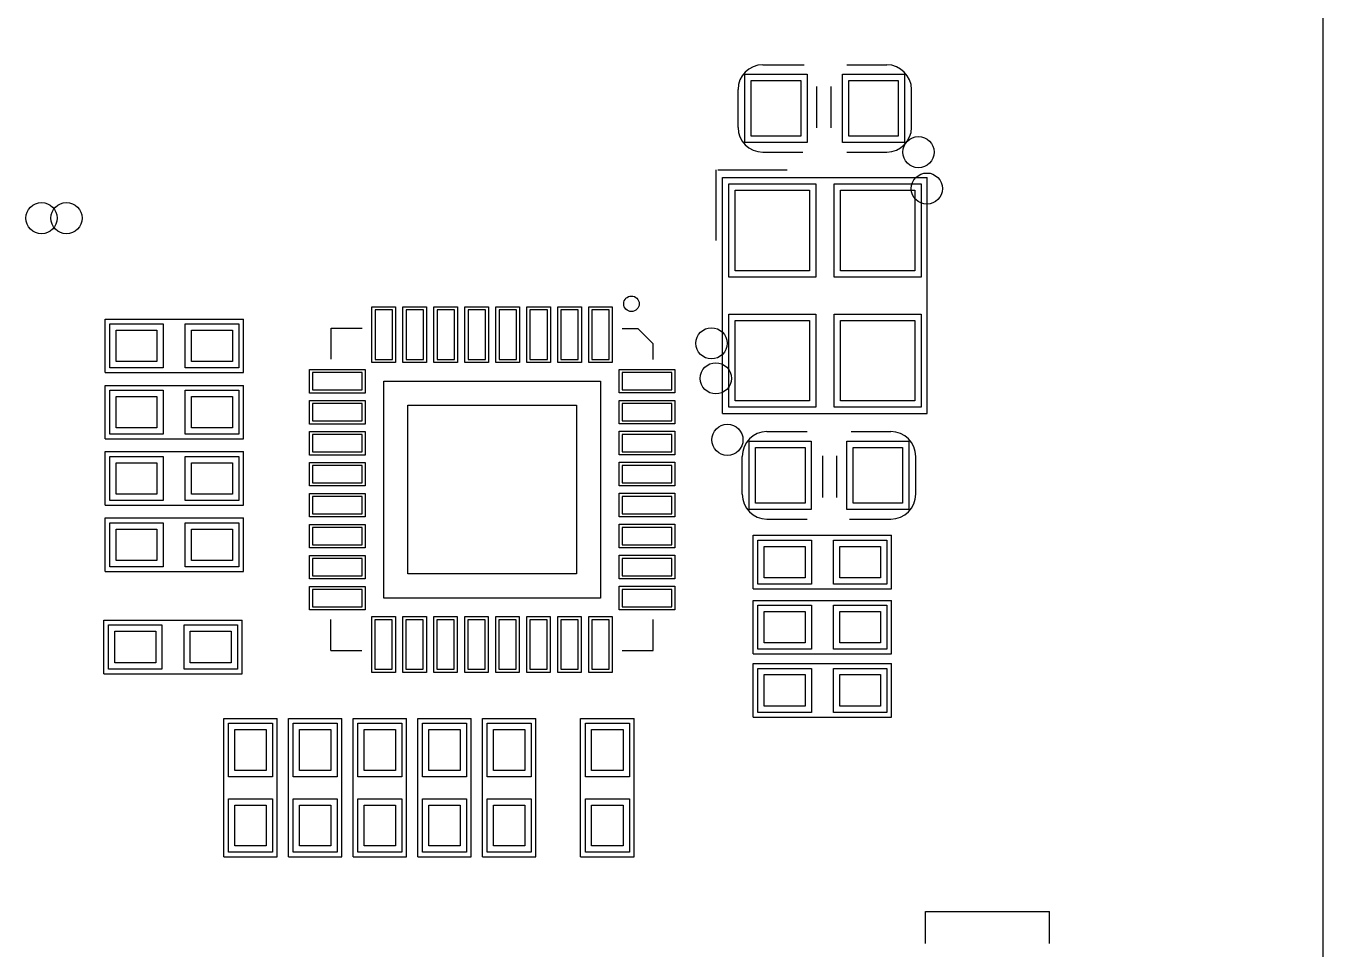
# Model space of a CAD drawing. Header units: inches. Extents: x 0 to 2.56, y 0 to 2.63.
# Drawn here: x 1.735 to 2.559, y 1.157 to 1.743 of the extents above; entities that cross this region are included whole.
import ezdxf

# ---------------------------------------------------------------- set-up
doc = ezdxf.new("R2010")
doc.units = ezdxf.units.IN
doc.header["$MEASUREMENT"] = 0
for name, color, linetype in [('Keep-Out Layer', 6, 'Continuous'), ('Mechanical 1', 6, 'Continuous'), ('Top Overlay', 2, 'Continuous'), ('Top Paste', 8, 'Continuous'), ('Top Solder', 216, 'Continuous')]:
    doc.layers.add(name, color=color, linetype=linetype)

msp = doc.modelspace()

# ---------------------------------------------------------------- linework, layer by layer
at = {"layer": 'Keep-Out Layer'}
msp.add_line((2.55906, 0.07874), (2.55906, 2.48032), dxfattribs=at)
at = {"layer": 'Mechanical 1'}
msp.add_line((2.55906, 0.07874), (2.55906, 2.48032), dxfattribs=at)
at = {"layer": 'Top Overlay'}
for p, q in [((2.20311, 1.71869), (2.22942, 1.71869)), ((2.25642, 1.71869), (2.28185, 1.71869)), ((2.18736, 1.67894), (2.18736, 1.70294)), ((2.23742, 1.67863), (2.23742, 1.70494)), ((2.24642, 1.67863), (2.24642, 1.70494)), ((2.29759, 1.67895), (2.29759, 1.70294)), ((2.29759, 1.67894), (2.29759, 1.67895)), ((2.20311, 1.6632), (2.22842, 1.6632)), ((2.25642, 1.6632), (2.28185, 1.6632)), ((2.17352, 1.60705), (2.17352, 1.65205)), ((2.17452, 1.65205), (2.21852, 1.65205)), ((2.17752, 1.64705), (2.30752, 1.64705)), ((2.17752, 1.49705), (2.17752, 1.64705)), ((2.30752, 1.49705), (2.30752, 1.64705)), ((1.78515, 1.55716), (1.87315, 1.55716)), ((1.78515, 1.52316), (1.78515, 1.55716)), ((1.87315, 1.52316), (1.87315, 1.55716)), ((1.92881, 1.55128), (1.94849, 1.55128)), ((1.92881, 1.5316), (1.92881, 1.55128)), ((2.11378, 1.55118), (2.12362, 1.55118)), ((2.12362, 1.55118), (2.13346, 1.54134)), ((2.13346, 1.5315), (2.13346, 1.54134)), ((1.78515, 1.52316), (1.87315, 1.52316)), ((1.78515, 1.51503), (1.87315, 1.51503)), ((1.78515, 1.48103), (1.78515, 1.51503)), ((1.87315, 1.48103), (1.87315, 1.51503)), ((2.17752, 1.49705), (2.30752, 1.49705)), ((2.20574, 1.48562), (2.23117, 1.48562)), ((2.25917, 1.48562), (2.28448, 1.48562)), ((1.78515, 1.48103), (1.87315, 1.48103)), ((1.78515, 1.47291), (1.87315, 1.47291)), ((1.78515, 1.43891), (1.78515, 1.47291)), ((1.87315, 1.43891), (1.87315, 1.47291)), ((2.19, 1.46987), (2.19, 1.46987)), ((2.19, 1.44587), (2.19, 1.46987)), ((2.24117, 1.44387), (2.24117, 1.47019)), ((2.25017, 1.44387), (2.25017, 1.47019)), ((2.30023, 1.44587), (2.30023, 1.46987)), ((1.78515, 1.43891), (1.87315, 1.43891)), ((1.78515, 1.43078), (1.87315, 1.43078)), ((1.78515, 1.39678), (1.78515, 1.43078)), ((1.87315, 1.39678), (1.87315, 1.43078)), ((2.20574, 1.43013), (2.23117, 1.43013)), ((2.25817, 1.43013), (2.28448, 1.43013)), ((2.19694, 1.41976), (2.28494, 1.41976)), ((2.19694, 1.38576), (2.19694, 1.41976)), ((2.28494, 1.38576), (2.28494, 1.41976)), ((1.78515, 1.39678), (1.87315, 1.39678)), ((2.19694, 1.38576), (2.28494, 1.38576)), ((2.19694, 1.37842), (2.28494, 1.37842)), ((2.19694, 1.34442), (2.19694, 1.37842)), ((2.28494, 1.34442), (2.28494, 1.37842)), ((1.78435, 1.36582), (1.87235, 1.36582)), ((1.78435, 1.33182), (1.78435, 1.36582)), ((1.87235, 1.33182), (1.87235, 1.36582)), ((1.92865, 1.34656), (1.92865, 1.36624)), ((2.13344, 1.34656), (2.13344, 1.36624)), ((1.92865, 1.34656), (1.94833, 1.34656)), ((2.11376, 1.34656), (2.13344, 1.34656)), ((2.19694, 1.34442), (2.28494, 1.34442)), ((2.19694, 1.33826), (2.28494, 1.33826)), ((2.19694, 1.30426), (2.19694, 1.33826)), ((2.28494, 1.30426), (2.28494, 1.33826)), ((1.78435, 1.33182), (1.87235, 1.33182)), ((1.86056, 1.21545), (1.86056, 1.30345)), ((1.86056, 1.30345), (1.89456, 1.30345)), ((1.89456, 1.21545), (1.89456, 1.30345)), ((1.90166, 1.21545), (1.90166, 1.30345)), ((1.90166, 1.30345), (1.93566, 1.30345)), ((1.93566, 1.21545), (1.93566, 1.30345)), ((1.94276, 1.21545), (1.94276, 1.30345)), ((1.94276, 1.30345), (1.97676, 1.30345)), ((1.97676, 1.21545), (1.97676, 1.30345)), ((1.98387, 1.21545), (1.98387, 1.30345)), ((1.98387, 1.30345), (2.01787, 1.30345)), ((2.01787, 1.21545), (2.01787, 1.30345)), ((2.02497, 1.21545), (2.02497, 1.30345)), ((2.02497, 1.30345), (2.05897, 1.30345)), ((2.05897, 1.21545), (2.05897, 1.30345)), ((2.08733, 1.21545), (2.08733, 1.30345)), ((2.08733, 1.30345), (2.12133, 1.30345)), ((2.12133, 1.21545), (2.12133, 1.30345)), ((2.19694, 1.30426), (2.28494, 1.30426)), ((1.86056, 1.21545), (1.89456, 1.21545)), ((1.90166, 1.21545), (1.93566, 1.21545)), ((1.94276, 1.21545), (1.97676, 1.21545)), ((1.98387, 1.21545), (2.01787, 1.21545)), ((2.02497, 1.21545), (2.05897, 1.21545)), ((2.08733, 1.21545), (2.12133, 1.21545)), ((2.30638, 1.18087), (2.38518, 1.18087)), ((2.30638, 1.16047), (2.30638, 1.18087)), ((2.38518, 1.16047), (2.38518, 1.18087))]:
    msp.add_line(p, q, dxfattribs=at)
msp.add_circle((2.11962, 1.56685), 0.00492, dxfattribs=at)
for centre, start, end in [((2.20311, 1.70294), 90, 180), ((2.28185, 1.70294), 0, 90), ((2.20311, 1.67894), 180, 270), ((2.28185, 1.67894), 270, 0), ((2.20574, 1.46987), 90, 180), ((2.28448, 1.46987), 0, 90), ((2.20574, 1.44587), 180, 270), ((2.28448, 1.44587), 270, 0)]:
    msp.add_arc(centre, 0.01575, start, end, dxfattribs=at)
at = {"layer": 'Top Paste'}
for p, q in [((2.19567, 1.70866), (2.22717, 1.70866)), ((2.19567, 1.67323), (2.19567, 1.70866)), ((2.22717, 1.70866), (2.22717, 1.67323)), ((2.25767, 1.70866), (2.28917, 1.70866)), ((2.25767, 1.67323), (2.25767, 1.70866)), ((2.28917, 1.70866), (2.28917, 1.67323)), ((2.22717, 1.67323), (2.19567, 1.67323)), ((2.28917, 1.67323), (2.25767, 1.67323)), ((2.18543, 1.5878), (2.18543, 1.63898)), ((2.18543, 1.63898), (2.23268, 1.63898)), ((2.23268, 1.63898), (2.23268, 1.5878)), ((2.25236, 1.5878), (2.25236, 1.63898)), ((2.25236, 1.63898), (2.29961, 1.63898)), ((2.29961, 1.63898), (2.29961, 1.5878)), ((2.23268, 1.5878), (2.18543, 1.5878)), ((2.29961, 1.5878), (2.25236, 1.5878)), ((1.96777, 1.56299), (1.95675, 1.56299)), ((1.95675, 1.56299), (1.95675, 1.53149)), ((1.96777, 1.53149), (1.96777, 1.56299)), ((1.98745, 1.56299), (1.97643, 1.56299)), ((1.97643, 1.56299), (1.97643, 1.53149)), ((1.98745, 1.53149), (1.98745, 1.56299)), ((1.99612, 1.56299), (1.99612, 1.56299)), ((1.99612, 1.56299), (1.99612, 1.53149)), ((2.00714, 1.56299), (1.99612, 1.56299)), ((2.00714, 1.53149), (2.00714, 1.56299)), ((2.0158, 1.56299), (2.0158, 1.56299)), ((2.0158, 1.56299), (2.0158, 1.53149)), ((2.02682, 1.56299), (2.0158, 1.56299)), ((2.02682, 1.53149), (2.02682, 1.56299)), ((2.03549, 1.56299), (2.03549, 1.56299)), ((2.03549, 1.56299), (2.03549, 1.53149)), ((2.04651, 1.56299), (2.03549, 1.56299)), ((2.04651, 1.53149), (2.04651, 1.56299)), ((2.05517, 1.56299), (2.05517, 1.56299)), ((2.05517, 1.56299), (2.05517, 1.53149)), ((2.06619, 1.56299), (2.05517, 1.56299)), ((2.06619, 1.53149), (2.06619, 1.56299)), ((2.07486, 1.56299), (2.07486, 1.56299)), ((2.07486, 1.56299), (2.07486, 1.53149)), ((2.08588, 1.56299), (2.07486, 1.56299)), ((2.08588, 1.53149), (2.08588, 1.56299)), ((2.09449, 1.56299), (2.09449, 1.56299)), ((2.09449, 1.56299), (2.09449, 1.53149)), ((2.10551, 1.56299), (2.09449, 1.56299)), ((2.10551, 1.53149), (2.10551, 1.56299)), ((1.79215, 1.55016), (1.81815, 1.55016)), ((1.79215, 1.53016), (1.79215, 1.55016)), ((1.81815, 1.55016), (1.81815, 1.53016)), ((1.84015, 1.55016), (1.86615, 1.55016)), ((1.84015, 1.53016), (1.84015, 1.55016)), ((1.86615, 1.55016), (1.86615, 1.53016)), ((2.18543, 1.50512), (2.18543, 1.5563)), ((2.18543, 1.5563), (2.23268, 1.5563)), ((2.23268, 1.5563), (2.23268, 1.50512)), ((2.25236, 1.50512), (2.25236, 1.5563)), ((2.25236, 1.5563), (2.29961, 1.5563)), ((2.29961, 1.5563), (2.29961, 1.50512)), ((1.81815, 1.53016), (1.79215, 1.53016)), ((1.86615, 1.53016), (1.84015, 1.53016)), ((1.95675, 1.53149), (1.96777, 1.53149)), ((1.96777, 1.53149), (1.96777, 1.53149)), ((1.97643, 1.53149), (1.98745, 1.53149)), ((1.98745, 1.53149), (1.98745, 1.53149)), ((1.99612, 1.53149), (2.00714, 1.53149)), ((2.0158, 1.53149), (2.02682, 1.53149)), ((2.03549, 1.53149), (2.04651, 1.53149)), ((2.05517, 1.53149), (2.06619, 1.53149)), ((2.07486, 1.53149), (2.08588, 1.53149)), ((2.09449, 1.53149), (2.10551, 1.53149)), ((1.94843, 1.52315), (1.91693, 1.52315)), ((1.91693, 1.52315), (1.91693, 1.51213)), ((1.94843, 1.51213), (1.94843, 1.52315)), ((2.11377, 1.52323), (2.11377, 1.52323)), ((2.11377, 1.52323), (2.11377, 1.51221)), ((2.14527, 1.52323), (2.11377, 1.52323)), ((2.14527, 1.51221), (2.14527, 1.52323)), ((1.91693, 1.51213), (1.94843, 1.51213)), ((1.94843, 1.51213), (1.94843, 1.51213)), ((2.11377, 1.51221), (2.14527, 1.51221)), ((1.79215, 1.50803), (1.81815, 1.50803)), ((1.79215, 1.48803), (1.79215, 1.50803)), ((1.81815, 1.50803), (1.81815, 1.48803)), ((1.84015, 1.50803), (1.86615, 1.50803)), ((1.84015, 1.48803), (1.84015, 1.50803)), ((1.86615, 1.50803), (1.86615, 1.48803)), ((1.94843, 1.50346), (1.91693, 1.50346)), ((1.91693, 1.50346), (1.91693, 1.49244)), ((1.94843, 1.49244), (1.94843, 1.50346)), ((1.97756, 1.50236), (1.97756, 1.50236)), ((1.97756, 1.50236), (2.08464, 1.50236)), ((1.97756, 1.39528), (1.97756, 1.50236)), ((2.08464, 1.50236), (2.08464, 1.39528)), ((2.11377, 1.50354), (2.11377, 1.50354)), ((2.11377, 1.50354), (2.11377, 1.49252)), ((2.14527, 1.50354), (2.11377, 1.50354)), ((2.14527, 1.49252), (2.14527, 1.50354)), ((2.23268, 1.50512), (2.18543, 1.50512)), ((2.29961, 1.50512), (2.25236, 1.50512)), ((1.91693, 1.49244), (1.94843, 1.49244)), ((1.94843, 1.49244), (1.94843, 1.49244)), ((2.11377, 1.49252), (2.14527, 1.49252)), ((1.81815, 1.48803), (1.79215, 1.48803)), ((1.86615, 1.48803), (1.84015, 1.48803)), ((1.94843, 1.48378), (1.91693, 1.48378)), ((1.91693, 1.48378), (1.91693, 1.47276)), ((1.94843, 1.47276), (1.94843, 1.48378)), ((2.11377, 1.48386), (2.11377, 1.48386)), ((2.11377, 1.48386), (2.11377, 1.47284)), ((2.14527, 1.48386), (2.11377, 1.48386)), ((2.14527, 1.47284), (2.14527, 1.48386)), ((2.19843, 1.44016), (2.19843, 1.47559)), ((2.19843, 1.47559), (2.22992, 1.47559)), ((2.22992, 1.47559), (2.22992, 1.44016)), ((2.26043, 1.44016), (2.26043, 1.47559)), ((2.26043, 1.47559), (2.29192, 1.47559)), ((2.29192, 1.47559), (2.29192, 1.44016)), ((1.91693, 1.47276), (1.94843, 1.47276)), ((1.94843, 1.47276), (1.94843, 1.47276)), ((2.11377, 1.47284), (2.14527, 1.47284)), ((1.79215, 1.46591), (1.81815, 1.46591)), ((1.79215, 1.44591), (1.79215, 1.46591)), ((1.81815, 1.46591), (1.81815, 1.44591)), ((1.84015, 1.46591), (1.86615, 1.46591)), ((1.84015, 1.44591), (1.84015, 1.46591)), ((1.86615, 1.46591), (1.86615, 1.44591)), ((1.94843, 1.46409), (1.91693, 1.46409)), ((1.91693, 1.46409), (1.91693, 1.45307)), ((1.94843, 1.45307), (1.94843, 1.46409)), ((2.11377, 1.46417), (2.11377, 1.46417)), ((2.11377, 1.46417), (2.11377, 1.45315)), ((2.14527, 1.46417), (2.11377, 1.46417)), ((2.14527, 1.45315), (2.14527, 1.46417)), ((1.91693, 1.45307), (1.94843, 1.45307)), ((1.94843, 1.45307), (1.94843, 1.45307)), ((2.11377, 1.45315), (2.14527, 1.45315)), ((1.81815, 1.44591), (1.79215, 1.44591)), ((1.86615, 1.44591), (1.84015, 1.44591)), ((1.94843, 1.44441), (1.91693, 1.44441)), ((1.91693, 1.44441), (1.91693, 1.43339)), ((1.94843, 1.43339), (1.94843, 1.44441)), ((2.11377, 1.44449), (2.11377, 1.44449)), ((2.11377, 1.44449), (2.11377, 1.43347)), ((2.14527, 1.44449), (2.11377, 1.44449)), ((2.14527, 1.43347), (2.14527, 1.44449)), ((2.22992, 1.44016), (2.19843, 1.44016)), ((2.29192, 1.44016), (2.26043, 1.44016)), ((1.91693, 1.43339), (1.94843, 1.43339)), ((1.94843, 1.43339), (1.94843, 1.43339)), ((2.11377, 1.43347), (2.14527, 1.43347)), ((1.79215, 1.42378), (1.81815, 1.42378)), ((1.79215, 1.40378), (1.79215, 1.42378)), ((1.81815, 1.42378), (1.81815, 1.40378)), ((1.84015, 1.42378), (1.86615, 1.42378)), ((1.84015, 1.40378), (1.84015, 1.42378)), ((1.86615, 1.42378), (1.86615, 1.40378)), ((1.94843, 1.42472), (1.91693, 1.42472)), ((1.91693, 1.42472), (1.91693, 1.4137)), ((1.94843, 1.4137), (1.94843, 1.42472)), ((2.11377, 1.4248), (2.11377, 1.4248)), ((2.11377, 1.4248), (2.11377, 1.41378)), ((2.14527, 1.4248), (2.11377, 1.4248)), ((2.14527, 1.41378), (2.14527, 1.4248)), ((1.91693, 1.4137), (1.94843, 1.4137)), ((1.94843, 1.4137), (1.94843, 1.4137)), ((2.11377, 1.41378), (2.14527, 1.41378)), ((2.20394, 1.39276), (2.20394, 1.41276)), ((2.20394, 1.41276), (2.22994, 1.41276)), ((2.22994, 1.41276), (2.22994, 1.39276)), ((2.25194, 1.39276), (2.25194, 1.41276)), ((2.25194, 1.41276), (2.27794, 1.41276)), ((2.27794, 1.41276), (2.27794, 1.39276)), ((1.81815, 1.40378), (1.79215, 1.40378)), ((1.86615, 1.40378), (1.84015, 1.40378)), ((1.94843, 1.40504), (1.91693, 1.40504)), ((1.91693, 1.40504), (1.91693, 1.39402)), ((1.94843, 1.39402), (1.94843, 1.40504)), ((2.11377, 1.40512), (2.11377, 1.40512)), ((2.11377, 1.40512), (2.11377, 1.3941)), ((2.14527, 1.40512), (2.11377, 1.40512)), ((2.14527, 1.3941), (2.14527, 1.40512)), ((1.91693, 1.39402), (1.94843, 1.39402)), ((1.94843, 1.39402), (1.94843, 1.39402)), ((2.08464, 1.39528), (1.97756, 1.39528)), ((2.11377, 1.3941), (2.14527, 1.3941)), ((1.94843, 1.38535), (1.91693, 1.38535)), ((1.91693, 1.38535), (1.91693, 1.37433)), ((1.94843, 1.37433), (1.94843, 1.38535)), ((2.11377, 1.38543), (2.11377, 1.38543)), ((2.11377, 1.38543), (2.11377, 1.37441)), ((2.14527, 1.38543), (2.11377, 1.38543)), ((2.14527, 1.37441), (2.14527, 1.38543)), ((2.22994, 1.39276), (2.20394, 1.39276)), ((2.27794, 1.39276), (2.25194, 1.39276)), ((1.91693, 1.37433), (1.94843, 1.37433)), ((1.94843, 1.37433), (1.94843, 1.37433)), ((2.11377, 1.37441), (2.14527, 1.37441)), ((2.20394, 1.35142), (2.20394, 1.37142)), ((2.20394, 1.37142), (2.22994, 1.37142)), ((2.22994, 1.37142), (2.22994, 1.35142)), ((2.25194, 1.35142), (2.25194, 1.37142)), ((2.25194, 1.37142), (2.27794, 1.37142)), ((2.27794, 1.37142), (2.27794, 1.35142)), ((1.95663, 1.36615), (1.95663, 1.36615)), ((1.95663, 1.36615), (1.95663, 1.33465)), ((1.96765, 1.36615), (1.95663, 1.36615)), ((1.96765, 1.33465), (1.96765, 1.36615)), ((1.97632, 1.36615), (1.97632, 1.36615)), ((1.97632, 1.36615), (1.97632, 1.33465)), ((1.98734, 1.36615), (1.97632, 1.36615)), ((1.98734, 1.33465), (1.98734, 1.36615)), ((1.996, 1.36615), (1.996, 1.36615)), ((1.996, 1.36615), (1.996, 1.33465)), ((2.00702, 1.36615), (1.996, 1.36615)), ((2.00702, 1.33465), (2.00702, 1.36615)), ((2.01569, 1.36615), (2.01569, 1.36615)), ((2.01569, 1.36615), (2.01569, 1.33465)), ((2.02671, 1.36615), (2.01569, 1.36615)), ((2.02671, 1.33465), (2.02671, 1.36615)), ((2.03537, 1.36615), (2.03537, 1.36615)), ((2.03537, 1.36615), (2.03537, 1.33465)), ((2.04639, 1.36615), (2.03537, 1.36615)), ((2.04639, 1.33465), (2.04639, 1.36615)), ((2.05506, 1.36615), (2.05506, 1.36615)), ((2.05506, 1.36615), (2.05506, 1.33465)), ((2.06608, 1.36615), (2.05506, 1.36615)), ((2.06608, 1.33465), (2.06608, 1.36615)), ((2.08576, 1.36615), (2.07474, 1.36615)), ((2.07474, 1.36615), (2.07474, 1.33465)), ((2.08576, 1.33465), (2.08576, 1.36615)), ((2.10545, 1.36615), (2.09443, 1.36615)), ((2.09443, 1.36615), (2.09443, 1.33465)), ((2.10545, 1.33465), (2.10545, 1.36615)), ((1.79135, 1.35882), (1.81735, 1.35882)), ((1.79135, 1.33882), (1.79135, 1.35882)), ((1.81735, 1.35882), (1.81735, 1.33882)), ((1.83935, 1.35882), (1.86535, 1.35882)), ((1.83935, 1.33882), (1.83935, 1.35882)), ((1.86535, 1.35882), (1.86535, 1.33882)), ((2.22994, 1.35142), (2.20394, 1.35142)), ((2.27794, 1.35142), (2.25194, 1.35142)), ((1.81735, 1.33882), (1.79135, 1.33882)), ((1.86535, 1.33882), (1.83935, 1.33882)), ((1.95663, 1.33465), (1.96765, 1.33465)), ((1.97632, 1.33465), (1.98734, 1.33465)), ((1.996, 1.33465), (2.00702, 1.33465)), ((2.01569, 1.33465), (2.02671, 1.33465)), ((2.03537, 1.33465), (2.04639, 1.33465)), ((2.05506, 1.33465), (2.06608, 1.33465)), ((2.07474, 1.33465), (2.08576, 1.33465)), ((2.08576, 1.33465), (2.08576, 1.33465)), ((2.09443, 1.33465), (2.10545, 1.33465)), ((2.10545, 1.33465), (2.10545, 1.33465)), ((2.20394, 1.31126), (2.20394, 1.33126)), ((2.20394, 1.33126), (2.22994, 1.33126)), ((2.22994, 1.33126), (2.22994, 1.31126)), ((2.25194, 1.31126), (2.25194, 1.33126)), ((2.25194, 1.33126), (2.27794, 1.33126)), ((2.27794, 1.33126), (2.27794, 1.31126)), ((2.22994, 1.31126), (2.20394, 1.31126)), ((2.27794, 1.31126), (2.25194, 1.31126)), ((1.86756, 1.27045), (1.86756, 1.29645)), ((1.86756, 1.29645), (1.88756, 1.29645)), ((1.88756, 1.29645), (1.88756, 1.27045)), ((1.90866, 1.27045), (1.90866, 1.29645)), ((1.90866, 1.29645), (1.92866, 1.29645)), ((1.92866, 1.29645), (1.92866, 1.27045)), ((1.94976, 1.27045), (1.94976, 1.29645)), ((1.94976, 1.29645), (1.96976, 1.29645)), ((1.96976, 1.29645), (1.96976, 1.27045)), ((1.99087, 1.27045), (1.99087, 1.29645)), ((1.99087, 1.29645), (2.01087, 1.29645)), ((2.01087, 1.29645), (2.01087, 1.27045)), ((2.03197, 1.27045), (2.03197, 1.29645)), ((2.03197, 1.29645), (2.05197, 1.29645)), ((2.05197, 1.29645), (2.05197, 1.27045)), ((2.09433, 1.27045), (2.09433, 1.29645)), ((2.09433, 1.29645), (2.11433, 1.29645)), ((2.11433, 1.29645), (2.11433, 1.27045)), ((1.88756, 1.27045), (1.86756, 1.27045)), ((1.92866, 1.27045), (1.90866, 1.27045)), ((1.96976, 1.27045), (1.94976, 1.27045)), ((2.01087, 1.27045), (1.99087, 1.27045)), ((2.05197, 1.27045), (2.03197, 1.27045)), ((2.11433, 1.27045), (2.09433, 1.27045)), ((1.86756, 1.22245), (1.86756, 1.24845)), ((1.86756, 1.24845), (1.88756, 1.24845)), ((1.88756, 1.24845), (1.88756, 1.22245)), ((1.90866, 1.22245), (1.90866, 1.24845)), ((1.90866, 1.24845), (1.92866, 1.24845)), ((1.92866, 1.24845), (1.92866, 1.22245)), ((1.94976, 1.22245), (1.94976, 1.24845)), ((1.94976, 1.24845), (1.96976, 1.24845)), ((1.96976, 1.24845), (1.96976, 1.22245)), ((1.99087, 1.22245), (1.99087, 1.24845)), ((1.99087, 1.24845), (2.01087, 1.24845)), ((2.01087, 1.24845), (2.01087, 1.22245)), ((2.03197, 1.22245), (2.03197, 1.24845)), ((2.03197, 1.24845), (2.05197, 1.24845)), ((2.05197, 1.24845), (2.05197, 1.22245)), ((2.09433, 1.22245), (2.09433, 1.24845)), ((2.09433, 1.24845), (2.11433, 1.24845)), ((2.11433, 1.24845), (2.11433, 1.22245)), ((1.88756, 1.22245), (1.86756, 1.22245)), ((1.92866, 1.22245), (1.90866, 1.22245)), ((1.96976, 1.22245), (1.94976, 1.22245)), ((2.01087, 1.22245), (1.99087, 1.22245)), ((2.05197, 1.22245), (2.03197, 1.22245)), ((2.11433, 1.22245), (2.09433, 1.22245))]:
    msp.add_line(p, q, dxfattribs=at)
at = {"layer": 'Top Solder'}
for p, q in [((2.19167, 1.71266), (2.23117, 1.71266)), ((2.19167, 1.66923), (2.19167, 1.71266)), ((2.23117, 1.71266), (2.23117, 1.66923)), ((2.25367, 1.71266), (2.29317, 1.71266)), ((2.25367, 1.66923), (2.25367, 1.71266)), ((2.29317, 1.71266), (2.29317, 1.66923)), ((2.23117, 1.66923), (2.19167, 1.66923)), ((2.29317, 1.66923), (2.25367, 1.66923)), ((2.18143, 1.5838), (2.18143, 1.64298)), ((2.18143, 1.64298), (2.23668, 1.64298)), ((2.23668, 1.64298), (2.23668, 1.5838)), ((2.24836, 1.5838), (2.24836, 1.64298)), ((2.24836, 1.64298), (2.30361, 1.64298)), ((2.30361, 1.64298), (2.30361, 1.5838)), ((2.23668, 1.5838), (2.18143, 1.5838)), ((2.30361, 1.5838), (2.24836, 1.5838)), ((1.95478, 1.52952), (1.95478, 1.56496)), ((1.95478, 1.56496), (1.96974, 1.56496)), ((1.96974, 1.56496), (1.96974, 1.52952)), ((1.97446, 1.52952), (1.97446, 1.56496)), ((1.97446, 1.56496), (1.98942, 1.56496)), ((1.98942, 1.56496), (1.98942, 1.52952)), ((1.99415, 1.52952), (1.99415, 1.56496)), ((1.99415, 1.56496), (2.00911, 1.56496)), ((2.00911, 1.56496), (2.00911, 1.52952)), ((2.01383, 1.52952), (2.01383, 1.56496)), ((2.01383, 1.56496), (2.02879, 1.56496)), ((2.02879, 1.56496), (2.02879, 1.52952)), ((2.03352, 1.52952), (2.03352, 1.56496)), ((2.03352, 1.56496), (2.04848, 1.56496)), ((2.04848, 1.56496), (2.04848, 1.52952)), ((2.0532, 1.52952), (2.0532, 1.56496)), ((2.0532, 1.56496), (2.06816, 1.56496)), ((2.06816, 1.56496), (2.06816, 1.52952)), ((2.07289, 1.52952), (2.07289, 1.56496)), ((2.07289, 1.56496), (2.08785, 1.56496)), ((2.08785, 1.56496), (2.08785, 1.52952)), ((2.09252, 1.52952), (2.09252, 1.56496)), ((2.09252, 1.56496), (2.10748, 1.56496)), ((2.10748, 1.56496), (2.10748, 1.52952)), ((2.18143, 1.50112), (2.18143, 1.5603)), ((2.18143, 1.5603), (2.23668, 1.5603)), ((2.23668, 1.5603), (2.23668, 1.50112)), ((2.24836, 1.50112), (2.24836, 1.5603)), ((2.24836, 1.5603), (2.30361, 1.5603)), ((2.30361, 1.5603), (2.30361, 1.50112)), ((1.78815, 1.55416), (1.82215, 1.55416)), ((1.78815, 1.52616), (1.78815, 1.55416)), ((1.82215, 1.55416), (1.82215, 1.52616)), ((1.83615, 1.55416), (1.87015, 1.55416)), ((1.83615, 1.52616), (1.83615, 1.55416)), ((1.87015, 1.55416), (1.87015, 1.52616)), ((1.82215, 1.52616), (1.78815, 1.52616)), ((1.87015, 1.52616), (1.83615, 1.52616)), ((1.91497, 1.51016), (1.91497, 1.52512)), ((1.91497, 1.52512), (1.9504, 1.52512)), ((1.9504, 1.52512), (1.9504, 1.51016)), ((1.96974, 1.52952), (1.95478, 1.52952)), ((1.98942, 1.52952), (1.97446, 1.52952)), ((2.00911, 1.52952), (1.99415, 1.52952)), ((2.02879, 1.52952), (2.01383, 1.52952)), ((2.04848, 1.52952), (2.03352, 1.52952)), ((2.06816, 1.52952), (2.0532, 1.52952)), ((2.08785, 1.52952), (2.07289, 1.52952)), ((2.10748, 1.52952), (2.09252, 1.52952)), ((2.11181, 1.51024), (2.11181, 1.5252)), ((2.11181, 1.5252), (2.14724, 1.5252)), ((2.14724, 1.5252), (2.14724, 1.51024)), ((1.9622, 1.51772), (2.1, 1.51772)), ((1.9622, 1.37992), (1.9622, 1.51772)), ((2.1, 1.51772), (2.1, 1.37992)), ((1.78815, 1.51203), (1.82215, 1.51203)), ((1.78815, 1.48403), (1.78815, 1.51203)), ((1.82215, 1.51203), (1.82215, 1.48403)), ((1.83615, 1.51203), (1.87015, 1.51203)), ((1.83615, 1.48403), (1.83615, 1.51203)), ((1.87015, 1.51203), (1.87015, 1.48403)), ((1.9504, 1.51016), (1.91497, 1.51016)), ((2.14724, 1.51024), (2.11181, 1.51024)), ((1.91497, 1.49047), (1.91497, 1.50543)), ((1.91497, 1.50543), (1.9504, 1.50543)), ((1.9504, 1.50543), (1.9504, 1.49047)), ((2.11181, 1.49055), (2.11181, 1.50551)), ((2.11181, 1.50551), (2.14724, 1.50551)), ((2.14724, 1.50551), (2.14724, 1.49055)), ((2.23668, 1.50112), (2.18143, 1.50112)), ((2.30361, 1.50112), (2.24836, 1.50112)), ((1.82215, 1.48403), (1.78815, 1.48403)), ((1.87015, 1.48403), (1.83615, 1.48403)), ((1.9504, 1.49047), (1.91497, 1.49047)), ((1.91497, 1.47079), (1.91497, 1.48575)), ((1.91497, 1.48575), (1.9504, 1.48575)), ((1.9504, 1.48575), (1.9504, 1.47079)), ((2.14724, 1.49055), (2.11181, 1.49055)), ((2.11181, 1.47087), (2.11181, 1.48583)), ((2.11181, 1.48583), (2.14724, 1.48583)), ((2.14724, 1.48583), (2.14724, 1.47087)), ((2.19443, 1.43616), (2.19443, 1.47959)), ((2.19443, 1.47959), (2.23392, 1.47959)), ((2.23392, 1.47959), (2.23392, 1.43616)), ((2.25643, 1.43616), (2.25643, 1.47959)), ((2.25643, 1.47959), (2.29592, 1.47959)), ((2.29592, 1.47959), (2.29592, 1.43616)), ((1.78815, 1.46991), (1.82215, 1.46991)), ((1.78815, 1.44191), (1.78815, 1.46991)), ((1.82215, 1.46991), (1.82215, 1.44191)), ((1.83615, 1.46991), (1.87015, 1.46991)), ((1.83615, 1.44191), (1.83615, 1.46991)), ((1.87015, 1.46991), (1.87015, 1.44191)), ((1.9504, 1.47079), (1.91497, 1.47079)), ((2.14724, 1.47087), (2.11181, 1.47087)), ((1.91497, 1.4511), (1.91497, 1.46606)), ((1.91497, 1.46606), (1.9504, 1.46606)), ((1.9504, 1.46606), (1.9504, 1.4511)), ((2.11181, 1.45118), (2.11181, 1.46614)), ((2.11181, 1.46614), (2.14724, 1.46614)), ((2.14724, 1.46614), (2.14724, 1.45118)), ((1.9504, 1.4511), (1.91497, 1.4511)), ((2.14724, 1.45118), (2.11181, 1.45118)), ((1.91497, 1.43142), (1.91497, 1.44638)), ((1.91497, 1.44638), (1.9504, 1.44638)), ((1.9504, 1.44638), (1.9504, 1.43142)), ((2.11181, 1.4315), (2.11181, 1.44646)), ((2.11181, 1.44646), (2.14724, 1.44646)), ((2.14724, 1.44646), (2.14724, 1.4315)), ((1.82215, 1.44191), (1.78815, 1.44191)), ((1.87015, 1.44191), (1.83615, 1.44191)), ((2.23392, 1.43616), (2.19443, 1.43616)), ((2.29592, 1.43616), (2.25643, 1.43616)), ((1.78815, 1.42778), (1.82215, 1.42778)), ((1.78815, 1.39978), (1.78815, 1.42778)), ((1.82215, 1.42778), (1.82215, 1.39978)), ((1.83615, 1.42778), (1.87015, 1.42778)), ((1.83615, 1.39978), (1.83615, 1.42778)), ((1.87015, 1.42778), (1.87015, 1.39978)), ((1.9504, 1.43142), (1.91497, 1.43142)), ((1.91497, 1.41173), (1.91497, 1.42669)), ((1.91497, 1.42669), (1.9504, 1.42669)), ((1.9504, 1.42669), (1.9504, 1.41173)), ((2.14724, 1.4315), (2.11181, 1.4315)), ((2.11181, 1.41181), (2.11181, 1.42677)), ((2.11181, 1.42677), (2.14724, 1.42677)), ((2.14724, 1.42677), (2.14724, 1.41181)), ((1.9504, 1.41173), (1.91497, 1.41173)), ((2.14724, 1.41181), (2.11181, 1.41181)), ((2.19994, 1.38876), (2.19994, 1.41676)), ((2.19994, 1.41676), (2.23394, 1.41676)), ((2.23394, 1.41676), (2.23394, 1.38876)), ((2.24794, 1.38876), (2.24794, 1.41676)), ((2.24794, 1.41676), (2.28194, 1.41676)), ((2.28194, 1.41676), (2.28194, 1.38876)), ((1.91497, 1.39205), (1.91497, 1.40701)), ((1.91497, 1.40701), (1.9504, 1.40701)), ((1.9504, 1.40701), (1.9504, 1.39205)), ((2.11181, 1.39213), (2.11181, 1.40709)), ((2.11181, 1.40709), (2.14724, 1.40709)), ((2.14724, 1.40709), (2.14724, 1.39213)), ((1.82215, 1.39978), (1.78815, 1.39978)), ((1.87015, 1.39978), (1.83615, 1.39978)), ((1.9504, 1.39205), (1.91497, 1.39205)), ((1.91497, 1.37236), (1.91497, 1.38732)), ((1.91497, 1.38732), (1.9504, 1.38732)), ((1.9504, 1.38732), (1.9504, 1.37236)), ((2.14724, 1.39213), (2.11181, 1.39213)), ((2.11181, 1.37244), (2.11181, 1.3874)), ((2.11181, 1.3874), (2.14724, 1.3874)), ((2.14724, 1.3874), (2.14724, 1.37244)), ((2.23394, 1.38876), (2.19994, 1.38876)), ((2.28194, 1.38876), (2.24794, 1.38876)), ((2.1, 1.37992), (1.9622, 1.37992)), ((1.9504, 1.37236), (1.91497, 1.37236)), ((1.95466, 1.33268), (1.95466, 1.36812)), ((1.95466, 1.36812), (1.96962, 1.36812)), ((1.96962, 1.36812), (1.96962, 1.33268)), ((1.97435, 1.33268), (1.97435, 1.36812)), ((1.97435, 1.36812), (1.98931, 1.36812)), ((1.98931, 1.36812), (1.98931, 1.33268)), ((1.99403, 1.33268), (1.99403, 1.36812)), ((1.99403, 1.36812), (2.00899, 1.36812)), ((2.00899, 1.36812), (2.00899, 1.33268)), ((2.01372, 1.33268), (2.01372, 1.36812)), ((2.01372, 1.36812), (2.02868, 1.36812)), ((2.02868, 1.36812), (2.02868, 1.33268)), ((2.0334, 1.33268), (2.0334, 1.36812)), ((2.0334, 1.36812), (2.04836, 1.36812)), ((2.04836, 1.36812), (2.04836, 1.33268)), ((2.05309, 1.33268), (2.05309, 1.36812)), ((2.05309, 1.36812), (2.06805, 1.36812)), ((2.06805, 1.36812), (2.06805, 1.33268)), ((2.07277, 1.33268), (2.07277, 1.36812)), ((2.07277, 1.36812), (2.08773, 1.36812)), ((2.08773, 1.36812), (2.08773, 1.33268)), ((2.09246, 1.33268), (2.09246, 1.36812)), ((2.09246, 1.36812), (2.10742, 1.36812)), ((2.10742, 1.36812), (2.10742, 1.33268)), ((2.14724, 1.37244), (2.11181, 1.37244)), ((2.19994, 1.34742), (2.19994, 1.37542)), ((2.19994, 1.37542), (2.23394, 1.37542)), ((2.23394, 1.37542), (2.23394, 1.34742)), ((2.24794, 1.34742), (2.24794, 1.37542)), ((2.24794, 1.37542), (2.28194, 1.37542)), ((2.28194, 1.37542), (2.28194, 1.34742)), ((1.78735, 1.36282), (1.82135, 1.36282)), ((1.78735, 1.33482), (1.78735, 1.36282)), ((1.82135, 1.36282), (1.82135, 1.33482)), ((1.83535, 1.36282), (1.86935, 1.36282)), ((1.83535, 1.33482), (1.83535, 1.36282)), ((1.86935, 1.36282), (1.86935, 1.33482)), ((2.23394, 1.34742), (2.19994, 1.34742)), ((2.28194, 1.34742), (2.24794, 1.34742)), ((2.19994, 1.30726), (2.19994, 1.33526)), ((2.19994, 1.33526), (2.23394, 1.33526)), ((2.23394, 1.33526), (2.23394, 1.30726)), ((2.24794, 1.30726), (2.24794, 1.33526)), ((2.24794, 1.33526), (2.28194, 1.33526)), ((2.28194, 1.33526), (2.28194, 1.30726)), ((1.82135, 1.33482), (1.78735, 1.33482)), ((1.86935, 1.33482), (1.83535, 1.33482)), ((1.96962, 1.33268), (1.95466, 1.33268)), ((1.98931, 1.33268), (1.97435, 1.33268)), ((2.00899, 1.33268), (1.99403, 1.33268)), ((2.02868, 1.33268), (2.01372, 1.33268)), ((2.04836, 1.33268), (2.0334, 1.33268)), ((2.06805, 1.33268), (2.05309, 1.33268)), ((2.08773, 1.33268), (2.07277, 1.33268)), ((2.10742, 1.33268), (2.09246, 1.33268)), ((2.23394, 1.30726), (2.19994, 1.30726)), ((2.28194, 1.30726), (2.24794, 1.30726)), ((1.86356, 1.26645), (1.86356, 1.30045)), ((1.86356, 1.30045), (1.89156, 1.30045)), ((1.89156, 1.30045), (1.89156, 1.26645)), ((1.90466, 1.26645), (1.90466, 1.30045)), ((1.90466, 1.30045), (1.93266, 1.30045)), ((1.93266, 1.30045), (1.93266, 1.26645)), ((1.94576, 1.26645), (1.94576, 1.30045)), ((1.94576, 1.30045), (1.97376, 1.30045)), ((1.97376, 1.30045), (1.97376, 1.26645)), ((1.98687, 1.26645), (1.98687, 1.30045)), ((1.98687, 1.30045), (2.01487, 1.30045)), ((2.01487, 1.30045), (2.01487, 1.26645)), ((2.02797, 1.26645), (2.02797, 1.30045)), ((2.02797, 1.30045), (2.05597, 1.30045)), ((2.05597, 1.30045), (2.05597, 1.26645)), ((2.09033, 1.26645), (2.09033, 1.30045)), ((2.09033, 1.30045), (2.11833, 1.30045)), ((2.11833, 1.30045), (2.11833, 1.26645)), ((1.89156, 1.26645), (1.86356, 1.26645)), ((1.93266, 1.26645), (1.90466, 1.26645)), ((1.97376, 1.26645), (1.94576, 1.26645)), ((2.01487, 1.26645), (1.98687, 1.26645)), ((2.05597, 1.26645), (2.02797, 1.26645)), ((2.11833, 1.26645), (2.09033, 1.26645)), ((1.86356, 1.21845), (1.86356, 1.25245)), ((1.86356, 1.25245), (1.89156, 1.25245)), ((1.89156, 1.25245), (1.89156, 1.21845)), ((1.90466, 1.21845), (1.90466, 1.25245)), ((1.90466, 1.25245), (1.93266, 1.25245)), ((1.93266, 1.25245), (1.93266, 1.21845)), ((1.94576, 1.21845), (1.94576, 1.25245)), ((1.94576, 1.25245), (1.97376, 1.25245)), ((1.97376, 1.25245), (1.97376, 1.21845)), ((1.98687, 1.21845), (1.98687, 1.25245)), ((1.98687, 1.25245), (2.01487, 1.25245)), ((2.01487, 1.25245), (2.01487, 1.21845)), ((2.02797, 1.21845), (2.02797, 1.25245)), ((2.02797, 1.25245), (2.05597, 1.25245)), ((2.05597, 1.25245), (2.05597, 1.21845)), ((2.09033, 1.21845), (2.09033, 1.25245)), ((2.09033, 1.25245), (2.11833, 1.25245)), ((2.11833, 1.25245), (2.11833, 1.21845)), ((1.89156, 1.21845), (1.86356, 1.21845)), ((1.93266, 1.21845), (1.90466, 1.21845)), ((1.97376, 1.21845), (1.94576, 1.21845)), ((2.01487, 1.21845), (1.98687, 1.21845)), ((2.05597, 1.21845), (2.02797, 1.21845)), ((2.11833, 1.21845), (2.09033, 1.21845))]:
    msp.add_line(p, q, dxfattribs=at)
for centre in [(2.30197, 1.6632), (2.30735, 1.64002), (1.74481, 1.62126), (1.76062, 1.62126), (2.17047, 1.54173), (2.17323, 1.51948), (2.18059, 1.48044)]:
    msp.add_circle(centre, 0.00991, dxfattribs=at)

doc.saveas('drawing.dxf')
